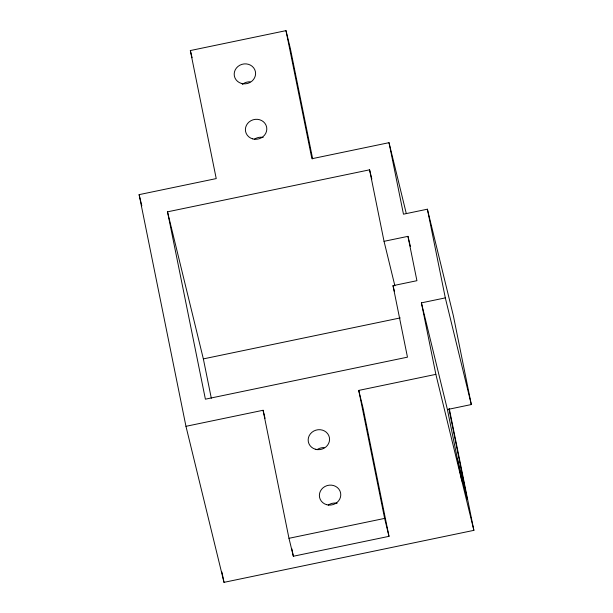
<?xml version="1.0" encoding="UTF-8"?>
<svg xmlns="http://www.w3.org/2000/svg" width="613" height="613" viewBox="0 0 613 613"><rect width="100%" height="100%" fill="white"/><g stroke="black" fill="none" stroke-linecap="round" stroke-linejoin="round"><path stroke-width="0.92" d="M449.229 408.411L473.887 530.345L223.998 582.35L185.961 426.319L139.113 194.643L216.228 178.59L190.337 50.557L285.995 30.65L290.363 48.588L312.661 158.859M406.197 213.171L389.01 142.676L311.894 158.729L285.995 30.65M369.585 169.824L384.044 241.323L407.951 236.35L416.924 280.693L393.01 285.666L407.469 357.164L205.393 399.178L167.51 211.83L369.585 169.824L371.846 179.103M471.32 404.549L445.314 297.887L421.407 302.86L447.406 409.53L471.32 404.549L453.39 315.871L427.384 209.202L403.469 214.182L389.01 142.676M167.51 211.83L203.355 358.896L400.266 317.917M185.961 426.319L263.084 410.273L265.046 418.342M263.084 410.273L288.976 538.306L293.343 556.244L388.994 536.337L384.627 518.406L358.743 390.412L435.866 374.359L473.887 530.345M288.976 538.306L384.627 518.406M407.951 236.35L410.442 246.556M457.382 458.861L467.221 499.212L449.038 409.285M384.044 241.323L394.895 285.85M393.01 285.666L394.366 291.236M358.743 390.412L363.103 408.304L388.994 536.337M190.337 50.557L192.091 57.729M139.113 194.643L141.825 205.784M427.384 209.202L445.314 297.887M447.406 409.53L461.865 481.029M421.407 302.86L435.866 374.359M291.834 548.765L293.343 556.244M203.355 358.896L211.316 398.235M221.914 572.029L223.998 582.35M316.998 449.697A10.75 9.954 -13.7 0 1 324.055 447.62M254.234 139.304A10.75 9.954 -13.7 0 1 263.13 137.45M242.296 84.441A10.75 9.954 -13.7 0 1 250.081 81.805M328.208 505.12A10.75 9.954 -13.7 0 1 337.104 503.265M252.548 138.829A10.75 9.954 -13.7 0 0 266.624 127.098A10.75 9.954 -13.7 0 0 249.131 121.933A10.75 9.954 -13.7 0 0 252.548 138.829M315.312 449.214A10.75 9.954 -13.7 0 0 329.388 437.483A10.75 9.954 -13.7 0 0 311.894 432.318A10.75 9.954 -13.7 0 0 315.312 449.214M326.522 504.645A10.75 9.954 -13.7 0 0 340.598 492.913A10.75 9.954 -13.7 0 0 323.105 487.749A10.75 9.954 -13.7 0 0 326.522 504.645M241.338 83.399A10.75 9.954 -13.7 0 0 255.414 71.667A10.75 9.954 -13.7 0 0 237.921 66.503A10.75 9.954 -13.7 0 0 241.338 83.399"/></g></svg>
